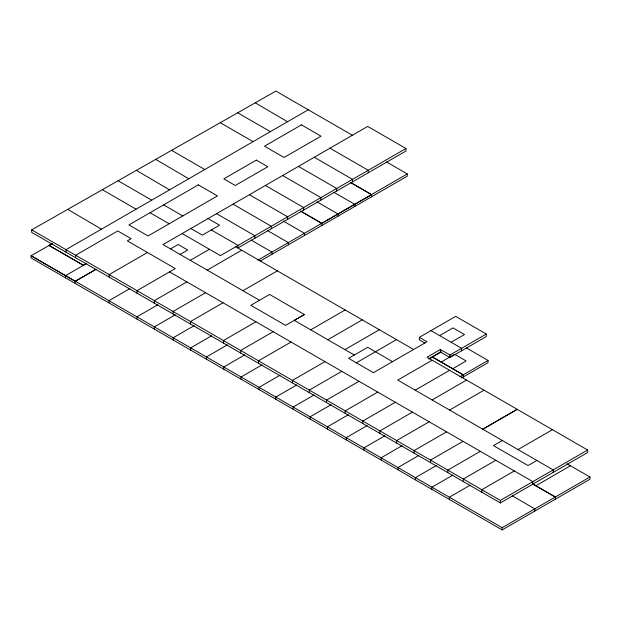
<?xml version="1.0" encoding="UTF-8"?>
<svg xmlns="http://www.w3.org/2000/svg" width="621" height="621" viewBox="0 0 621 621"><rect width="100%" height="100%" fill="white"/><g stroke="black" fill="none" stroke-linecap="round" stroke-linejoin="round"><path stroke-width="0.93" d="M308.264 109.777L65.989 249.65L65.989 252.165M83.354 265.252L49.02 245.427L83.354 265.252L85.791 263.847M65.523 275.701L86.598 263.444M95.999 269.266L75.265 281.235L75.265 283.455M95.999 269.351L75.265 281.321L31.05 255.743L52.343 243.611M147.441 252.506L109.187 274.591L109.187 277.098M170.519 248.912L178.173 244.495L187.736 250.015L180.082 254.431M129.851 288.618L108.947 300.68L108.947 302.901M190.282 260.323L209.417 249.285M182.155 233.543L220.408 255.627L405.948 148.504L405.948 151.019L238.091 247.934L238.091 245.419L211.311 229.964M186.851 281.887L154.334 300.657L154.334 303.164M207.235 270.112L241.67 250.232M157.889 304.74L136.93 316.842L136.93 319.062M257.847 260.207L407.275 173.934L407.275 176.154L260.331 260.999M205.59 292.701L173.073 311.478L173.073 313.985M175.293 314.793L154.334 326.887L154.334 329.107M242.935 290.721L277.37 270.841M223.024 302.769L190.507 321.538L190.507 324.053M194.132 325.668L173.174 337.762L173.174 339.982M211.652 335.782L190.701 347.884L190.701 350.104M255.953 321.779L223.436 340.549L223.436 343.064M227.379 344.865L206.42 356.959L206.42 359.179M273.147 331.707L240.63 350.477L240.63 352.992M304.375 314.552L269.599 294.455L250.822 305.315L285.598 325.396L304.375 314.536L294.292 320.374L354.304 355.018M244.752 354.894L223.801 366.988L223.801 369.208M310.702 329.852L345.136 309.972M291.024 342.031L258.507 360.801L258.507 363.308M262.039 364.869L241.08 376.97L241.08 379.19M327.818 339.734L362.253 319.854M280.009 375.247L259.058 387.349L259.058 389.569M344.934 349.615L379.369 329.735M324.954 361.616L292.437 380.394L292.437 382.901M296.784 384.935L275.833 397.036L275.833 399.256M356.314 362.811L396.485 339.617M341.791 371.335L309.274 390.112L309.274 392.619M314.125 394.94L293.166 407.042L293.166 409.262M424.694 342.955L419.338 339.866L419.338 337.35L455.682 316.368L486.29 334.036L486.29 336.551L449.946 357.533L440.382 352.006L428.669 358.775M359.039 381.294L326.522 400.071L326.522 402.579M439.621 335.627L453.012 327.896L464.485 334.525L451.094 342.256M331.04 404.713L310.089 416.807L310.089 419.028M486.29 334.036L449.946 355.018L440.382 349.499L426.992 357.23L587.668 450.039L587.668 452.507L500.332 502.932L31.694 232.363L31.694 229.855L275.879 91.077L352.394 135.254M429.088 359.039L441.539 351.765M432.177 360.227L397.75 380.106L553.241 469.918L553.241 472.387M377.739 392.092L345.222 410.869L345.222 413.376M348.389 414.727L327.43 426.821L327.43 429.041M453.788 354.723L441.12 362.128M415.17 390.167L449.604 370.287M395.352 402.261L362.827 421.03L362.827 423.545M367.182 425.579L346.231 437.673L346.231 439.893M459.858 376.8L488.036 360.444L466.418 347.962M461.527 377.972L488.036 362.664L488.036 360.444M432.123 399.947L466.55 380.068M412.429 412.119L379.912 430.896L379.912 433.404M384.88 435.795L363.929 447.896L363.929 450.116M429.181 421.791L396.664 440.568L396.664 443.076M449.635 410.062L484.062 390.182M402.051 445.707L381.1 457.809L381.1 460.029M446.577 431.836L414.052 450.605L414.052 453.12M418.896 455.434L397.945 467.535L397.945 469.755M517.177 409.301L482.75 429.235L517.177 409.355M463.033 441.337L430.516 460.107L430.516 462.622M436.377 465.525L415.426 477.627L415.426 479.847M480.343 451.327L447.826 470.105L447.826 472.612M502.327 440.537L493.462 445.599L528.036 465.556L536.901 460.44M452.919 475.081L431.968 487.175L431.968 489.395M495.822 460.262L463.297 479.039L463.297 481.547M517.992 449.581L552.426 429.709M470.322 485.125L449.371 497.227L449.371 499.447M514.335 470.951L481.818 489.728L481.818 492.236M31.694 229.855L500.332 500.417L587.668 450M570.435 465.742L535.822 485.816M502.156 527.703L589.95 477.013L589.95 479.233L502.156 529.923L31.05 257.932L31.05 255.712L502.156 527.703L502.156 529.923M49.02 245.427L52.343 243.541M405.948 148.504L367.694 126.42L163.02 244.589L259.516 300.292M386.378 161.871L407.275 173.973M329.976 148.194L368.23 170.286L368.23 172.793M237.688 112.789L270.368 131.652M314.273 157.26L352.526 179.353L352.526 181.86M350.671 182.481L371.575 194.583L371.575 196.772M350.671 182.621L371.575 194.691L321.763 223.397L300.556 211.148M298.453 166.397L336.706 188.481L336.706 190.996M220.245 122.694L253.065 141.642M333.912 192.3L354.816 204.363L354.816 206.444M282.633 175.533L320.886 197.618M317.152 201.926L338.057 214.043M265.415 185.469L303.677 207.554L303.677 210.069M300.556 211.062L321.763 223.304L321.763 225.524M249.386 194.722L287.639 216.814L287.639 219.322M171.59 150.352L204.783 169.517M283.254 221.053L304.461 233.294L304.461 235.514M233.054 204.154L271.307 226.246L271.307 228.753M267.441 230.531L288.346 242.601L288.346 244.821M430.974 330.636L461.582 348.303L461.582 350.818M216.574 213.671L254.835 235.755L254.835 238.262M454.58 354.273L466.115 360.933L452.655 368.789M251.024 240.016L271.92 252.079L271.92 254.3M419.338 337.35L426.992 341.767L373.431 372.693L348.567 358.333L367.694 347.294L392.565 361.647M208.082 218.576L219.555 225.198L202.337 235.142L190.864 228.512M463.196 374.789L432.433 357.021L463.196 374.874L463.196 377.009M163.633 204.883L182.76 215.929M235.708 246.793L413.602 349.499M118.075 180.758L151.695 200.172M150.041 212.731L169.168 223.777M102.349 189.7L136.092 209.176M567.074 463.802L589.95 477.013M169.541 271.889L532.849 481.648L532.849 484.155M532.461 483.782L555.337 496.994L555.337 499.214M532.461 483.875L555.337 497.079M512.224 495.768L534.844 508.917M255.239 102.814L287.523 121.747M155.7 159.38L188.761 178.77M136.372 170.364L169.58 189.847M67.72 209.378L101.464 229.172M534.844 508.824L534.844 511.044M500.332 500.417L500.332 502.932M449.946 355.018L449.946 357.533M440.382 349.499L440.382 352.006M338.057 213.989L338.057 216.124M320.886 197.602L320.886 200.125M137.024 293.174L137.024 290.667L175.277 268.575L127.321 240.886L131.147 238.681L117.757 230.95L75.677 255.247L75.677 257.754M65.523 275.615L65.523 277.835M301.457 124.868L264.507 146.199L284.069 157.493L321.018 136.162L301.457 124.868M198.316 184.856L128.943 224.911L148.07 235.957L217.451 195.902L198.316 184.856M256.326 160.109L223.808 178.887L235.281 185.516L267.798 166.739L256.326 160.109"/></g></svg>
